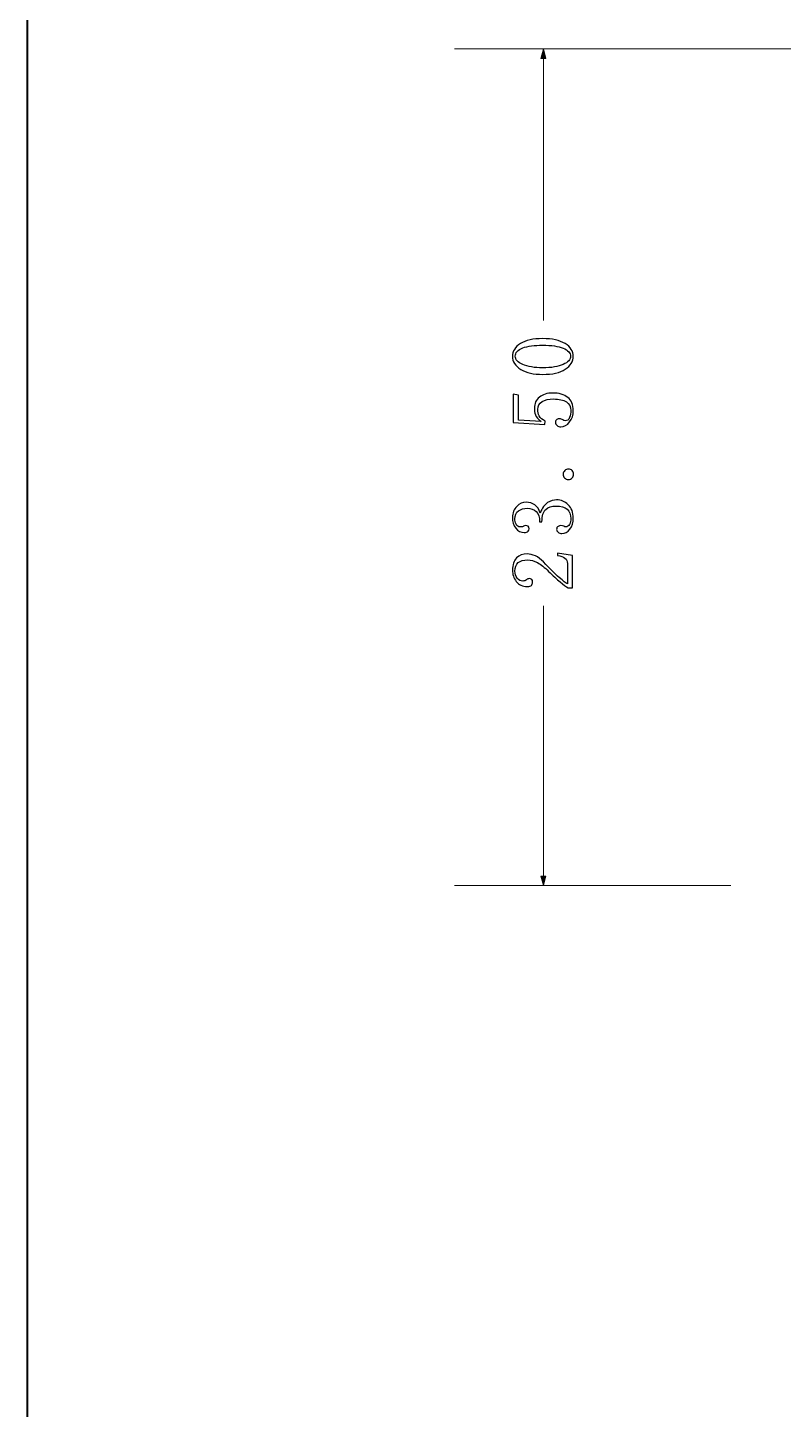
# Model space of a CAD drawing. Header units: millimetres. Extents: x -672 to 672, y -225 to 223.
# Drawn here: x 197.22 to 218.45, y -130.26 to -91.45 of the extents above; entities that cross this region are included whole.
import ezdxf

# ---------------------------------------------------------------- set-up
doc = ezdxf.new("R2010")
doc.units = ezdxf.units.MM
doc.header["$MEASUREMENT"] = 0
doc.layers.add('layer 1', color=7, linetype='Continuous')

msp = doc.modelspace()

# ---------------------------------------------------------------- hatches: boundary and pattern name
at = {"layer": 'layer 1', "true_color": 0xff0000}
h = msp.add_hatch(color=1, dxfattribs=at)
edge = h.paths.add_edge_path()
edge.add_spline(control_points=[(211.7812, -92.3194), (211.7812, -92.3194), (211.7098, -92.0528), (211.7098, -92.0528), (211.7098, -92.0528), (211.6383, -92.3194), (211.6383, -92.3194), (211.6383, -92.3194), (211.7812, -92.3194), (211.7812, -92.3194)], knot_values=[0, 0, 0, 0, 0.3333333, 0.3333333, 0.3333333, 0.6666667, 0.6666667, 0.6666667, 1, 1, 1, 1], degree=3, periodic=1)
h = msp.add_hatch(color=1, dxfattribs=at)
edge = h.paths.add_edge_path()
edge.add_spline(control_points=[(211.7812, -115.2861), (211.7812, -115.2861), (211.7098, -115.5528), (211.7098, -115.5528), (211.7098, -115.5528), (211.6383, -115.2861), (211.6383, -115.2861), (211.6383, -115.2861), (211.7812, -115.2861), (211.7812, -115.2861)], knot_values=[0, 0, 0, 0, 0.3333333, 0.3333333, 0.3333333, 0.6666667, 0.6666667, 0.6666667, 1, 1, 1, 1], degree=3, periodic=1)

# ---------------------------------------------------------------- linework, layer by layer
at = {"layer": 'layer 1', "lineweight": 40}
msp.add_open_spline([(387.2219, 96.8213), (387.2219, 96.8213), (197.2219, 96.8213), (197.2219, 96.8213), (197.2219, 96.8213), (197.2219, -180.1787), (197.2219, -180.1787), (197.2219, -180.1787), (387.2219, -180.1787), (387.2219, -180.1787), (387.2219, -180.1787), (387.2219, 96.8213), (387.2219, 96.8213)], degree=3, knots=[0, 0, 0, 0, 0.25, 0.25, 0.25, 0.5, 0.5, 0.5, 0.75, 0.75, 0.75, 1, 1, 1, 1], dxfattribs=at)
at = {"layer": 'layer 1', "color": 1, "lineweight": 0}
for points in [[(228.3004, -92.0528), (228.3004, -92.0528), (209.2098, -92.0528), (209.2098, -92.0528)], [(211.7098, -99.6812), (211.7098, -99.6812), (211.7098, -92.0528), (211.7098, -92.0528)], [(211.7098, -115.5528), (211.7098, -115.5528), (211.7098, -107.6902), (211.7098, -107.6902)], [(216.9797, -115.5528), (216.9797, -115.5528), (209.2098, -115.5528), (209.2098, -115.5528)]]:
    msp.add_open_spline(points, degree=3, dxfattribs=at)
for points in [[(211.7812, -92.3194), (211.7812, -92.3194), (211.7098, -92.0528), (211.7098, -92.0528), (211.7098, -92.0528), (211.6383, -92.3194), (211.6383, -92.3194), (211.6383, -92.3194), (211.7812, -92.3194), (211.7812, -92.3194)], [(211.7812, -115.2861), (211.7812, -115.2861), (211.7098, -115.5528), (211.7098, -115.5528), (211.7098, -115.5528), (211.6383, -115.2861), (211.6383, -115.2861), (211.6383, -115.2861), (211.7812, -115.2861), (211.7812, -115.2861)]]:
    msp.add_open_spline(points, degree=3, knots=[0, 0, 0, 0, 0.3333333, 0.3333333, 0.3333333, 0.6666667, 0.6666667, 0.6666667, 1, 1, 1, 1], dxfattribs=at)
at = {"layer": 'layer 1', "color": 3}
for points, knots in [([(212.3201, -100.3292), (212.4731, -100.4238), (212.5497, -100.5426), (212.5497, -100.6855), (212.5497, -100.8288), (212.4747, -100.9492), (212.3251, -101.0471), (212.1751, -101.1446), (211.9635, -101.1934), (211.6901, -101.1934), (211.4364, -101.1934), (211.2314, -101.1463), (211.0751, -101.0517), (210.9189, -100.9576), (210.8406, -100.8355), (210.8406, -100.6855), (210.8406, -100.5426), (210.9156, -100.4238), (211.0651, -100.3292), (211.2151, -100.2346), (211.4235, -100.1876), (211.6901, -100.1876), (211.9572, -100.1876), (212.1672, -100.2346), (212.3201, -100.3292)], [0, 0, 0, 0, 0.125, 0.125, 0.125, 0.25, 0.25, 0.25, 0.375, 0.375, 0.375, 0.5, 0.5, 0.5, 0.625, 0.625, 0.625, 0.75, 0.75, 0.75, 0.875, 0.875, 0.875, 1, 1, 1, 1]), ([(211.1289, -100.4513), (210.9889, -100.5034), (210.9189, -100.5813), (210.9189, -100.6855), (210.9189, -100.7767), (210.9889, -100.8534), (211.1289, -100.9151), (211.2685, -100.9771), (211.456, -101.008), (211.6901, -101.008), (211.9376, -101.008), (212.1297, -100.9771), (212.2664, -100.9151), (212.4031, -100.8534), (212.4714, -100.7767), (212.4714, -100.6855), (212.4714, -100.588), (212.4031, -100.5113), (212.2664, -100.4563), (212.1297, -100.4009), (211.9376, -100.373), (211.6901, -100.373), (211.456, -100.373), (211.2685, -100.3992), (211.1289, -100.4513)], [0, 0, 0, 0, 0.125, 0.125, 0.125, 0.25, 0.25, 0.25, 0.375, 0.375, 0.375, 0.5, 0.5, 0.5, 0.625, 0.625, 0.625, 0.75, 0.75, 0.75, 0.875, 0.875, 0.875, 1, 1, 1, 1]), ([(211.4851, -102.3271), (211.4656, -102.2655), (211.456, -102.2017), (211.456, -102.1367), (211.456, -102.013), (211.5031, -101.9121), (211.5976, -101.8342), (211.6918, -101.7559), (211.8172, -101.7167), (211.9735, -101.7167), (212.1493, -101.7167), (212.2893, -101.7576), (212.3935, -101.8388), (212.4976, -101.9205), (212.5497, -102.0455), (212.5497, -102.2151), (212.5497, -102.3321), (212.5156, -102.4363), (212.4472, -102.5276), (212.3789, -102.6184), (212.2956, -102.6642), (212.1981, -102.6642), (212.1589, -102.6642), (212.1247, -102.653), (212.0956, -102.6301), (212.0664, -102.6071), (212.0514, -102.5763), (212.0514, -102.5371), (212.0514, -102.498), (212.0647, -102.4721), (212.0906, -102.4592), (212.1168, -102.4459), (212.1393, -102.4396), (212.1589, -102.4396), (212.1981, -102.4396), (212.2289, -102.4492), (212.2518, -102.4688), (212.2747, -102.4884), (212.2989, -102.498), (212.3251, -102.498), (212.3772, -102.498), (212.416, -102.4671), (212.4422, -102.4055), (212.4681, -102.3434), (212.4814, -102.2767), (212.4814, -102.2051), (212.4814, -102.1009), (212.4389, -102.0213), (212.3543, -101.9659), (212.2697, -101.9105), (212.1493, -101.883), (211.9931, -101.883), (211.8626, -101.883), (211.7568, -101.9071), (211.6756, -101.9563), (211.5943, -102.0051), (211.5535, -102.0784), (211.5535, -102.1759), (211.5535, -102.2476), (211.5664, -102.3092), (211.5926, -102.3613), (211.6185, -102.4134), (211.6739, -102.4621), (211.7585, -102.508), (211.7585, -102.508), (211.7489, -102.5959), (211.7489, -102.5959), (211.7489, -102.5959), (210.8601, -102.5471), (210.8601, -102.5471), (210.8601, -102.5471), (210.8601, -101.7463), (210.8601, -101.7463), (210.8601, -101.7463), (211.0068, -101.7755), (211.0068, -101.7755), (211.0068, -101.7755), (211.0068, -102.4788), (211.0068, -102.4788), (211.0068, -102.4788), (211.651, -102.5176), (211.651, -102.5176), (211.5601, -102.4526), (211.5047, -102.3892), (211.4851, -102.3271)], [0, 0, 0, 0, 0.0357143, 0.0357143, 0.0357143, 0.0714286, 0.0714286, 0.0714286, 0.1071429, 0.1071429, 0.1071429, 0.1428571, 0.1428571, 0.1428571, 0.1785714, 0.1785714, 0.1785714, 0.2142857, 0.2142857, 0.2142857, 0.25, 0.25, 0.25, 0.2857143, 0.2857143, 0.2857143, 0.3214286, 0.3214286, 0.3214286, 0.3571429, 0.3571429, 0.3571429, 0.3928571, 0.3928571, 0.3928571, 0.4285714, 0.4285714, 0.4285714, 0.4642857, 0.4642857, 0.4642857, 0.5, 0.5, 0.5, 0.5357143, 0.5357143, 0.5357143, 0.5714286, 0.5714286, 0.5714286, 0.6071429, 0.6071429, 0.6071429, 0.6428571, 0.6428571, 0.6428571, 0.6785714, 0.6785714, 0.6785714, 0.7142857, 0.7142857, 0.7142857, 0.75, 0.75, 0.75, 0.7857143, 0.7857143, 0.7857143, 0.8214286, 0.8214286, 0.8214286, 0.8571429, 0.8571429, 0.8571429, 0.8928571, 0.8928571, 0.8928571, 0.9285714, 0.9285714, 0.9285714, 0.9642857, 0.9642857, 0.9642857, 1, 1, 1, 1]), ([(212.5201, -103.8955), (212.5464, -103.9251), (212.5593, -103.9592), (212.5593, -103.998), (212.5593, -104.0371), (212.5464, -104.0713), (212.5201, -104.1009), (212.4943, -104.1301), (212.4585, -104.1446), (212.4131, -104.1446), (212.3672, -104.1446), (212.3314, -104.1301), (212.3056, -104.1009), (212.2793, -104.0713), (212.2664, -104.0371), (212.2664, -103.998), (212.2664, -103.9592), (212.281, -103.9251), (212.3101, -103.8955), (212.3397, -103.8663), (212.3739, -103.8517), (212.4131, -103.8517), (212.4585, -103.8517), (212.4943, -103.8663), (212.5201, -103.8955)], [0, 0, 0, 0, 0.125, 0.125, 0.125, 0.25, 0.25, 0.25, 0.375, 0.375, 0.375, 0.5, 0.5, 0.5, 0.625, 0.625, 0.625, 0.75, 0.75, 0.75, 0.875, 0.875, 0.875, 1, 1, 1, 1]), ([(211.8268, -104.7951), (211.9114, -104.743), (211.9964, -104.7167), (212.081, -104.7167), (212.2047, -104.7167), (212.3135, -104.7626), (212.4081, -104.8538), (212.5022, -104.9446), (212.5497, -105.0717), (212.5497, -105.2346), (212.5497, -105.3517), (212.5172, -105.4526), (212.4518, -105.5371), (212.3868, -105.6217), (212.3118, -105.6642), (212.2272, -105.6642), (212.1885, -105.6642), (212.1539, -105.6513), (212.1247, -105.6251), (212.0956, -105.5992), (212.081, -105.573), (212.081, -105.5471), (212.081, -105.508), (212.0956, -105.4801), (212.1247, -105.4638), (212.1539, -105.4476), (212.1785, -105.4396), (212.1981, -105.4396), (212.2306, -105.4396), (212.2581, -105.4459), (212.281, -105.4592), (212.3039, -105.4721), (212.3251, -105.4788), (212.3443, -105.4788), (212.3835, -105.4788), (212.416, -105.4542), (212.4422, -105.4055), (212.4681, -105.3567), (212.4814, -105.303), (212.4814, -105.2442), (212.4814, -105.1271), (212.4472, -105.0392), (212.3789, -104.9805), (212.3101, -104.9221), (212.2047, -104.8926), (212.0614, -104.8926), (211.9443, -104.8926), (211.8497, -104.9238), (211.7781, -104.9855), (211.7064, -105.0471), (211.6706, -105.163), (211.6706, -105.3321), (211.6706, -105.3321), (211.6022, -105.3321), (211.6022, -105.3321), (211.6022, -105.2017), (211.5714, -105.1059), (211.5097, -105.0442), (211.4476, -104.9821), (211.3614, -104.9513), (211.2506, -104.9513), (211.1597, -104.9513), (211.0797, -104.9759), (211.0114, -105.0246), (210.9431, -105.0734), (210.9089, -105.1496), (210.9089, -105.2538), (210.9089, -105.2996), (210.9206, -105.3484), (210.9431, -105.4005), (210.966, -105.4526), (211.0035, -105.4788), (211.0556, -105.4788), (211.1076, -105.4788), (211.1401, -105.4721), (211.1531, -105.4592), (211.166, -105.4459), (211.1822, -105.4396), (211.2018, -105.4396), (211.2343, -105.4396), (211.2606, -105.4459), (211.2801, -105.4592), (211.2997, -105.4721), (211.3093, -105.4951), (211.3093, -105.5276), (211.3093, -105.5534), (211.2997, -105.578), (211.2801, -105.6009), (211.2606, -105.6234), (211.2247, -105.6351), (211.1726, -105.6351), (211.0751, -105.6351), (210.9951, -105.5926), (210.9335, -105.508), (210.8714, -105.4234), (210.8406, -105.3255), (210.8406, -105.2151), (210.8406, -105.0846), (210.8814, -104.9805), (210.9626, -104.9026), (211.0439, -104.8242), (211.1301, -104.7851), (211.2214, -104.7851), (211.3193, -104.7851), (211.4022, -104.8096), (211.4706, -104.8584), (211.5389, -104.9071), (211.5893, -104.9838), (211.6218, -105.088), (211.6739, -104.9446), (211.7422, -104.8471), (211.8268, -104.7951)], [0, 0, 0, 0, 0.027027, 0.027027, 0.027027, 0.0540541, 0.0540541, 0.0540541, 0.0810811, 0.0810811, 0.0810811, 0.1081081, 0.1081081, 0.1081081, 0.1351351, 0.1351351, 0.1351351, 0.1621622, 0.1621622, 0.1621622, 0.1891892, 0.1891892, 0.1891892, 0.2162162, 0.2162162, 0.2162162, 0.2432432, 0.2432432, 0.2432432, 0.2702703, 0.2702703, 0.2702703, 0.2972973, 0.2972973, 0.2972973, 0.3243243, 0.3243243, 0.3243243, 0.3513514, 0.3513514, 0.3513514, 0.3783784, 0.3783784, 0.3783784, 0.4054054, 0.4054054, 0.4054054, 0.4324324, 0.4324324, 0.4324324, 0.4594595, 0.4594595, 0.4594595, 0.4864865, 0.4864865, 0.4864865, 0.5135135, 0.5135135, 0.5135135, 0.5405405, 0.5405405, 0.5405405, 0.5675676, 0.5675676, 0.5675676, 0.5945946, 0.5945946, 0.5945946, 0.6216216, 0.6216216, 0.6216216, 0.6486486, 0.6486486, 0.6486486, 0.6756757, 0.6756757, 0.6756757, 0.7027027, 0.7027027, 0.7027027, 0.7297297, 0.7297297, 0.7297297, 0.7567568, 0.7567568, 0.7567568, 0.7837838, 0.7837838, 0.7837838, 0.8108108, 0.8108108, 0.8108108, 0.8378378, 0.8378378, 0.8378378, 0.8648649, 0.8648649, 0.8648649, 0.8918919, 0.8918919, 0.8918919, 0.9189189, 0.9189189, 0.9189189, 0.9459459, 0.9459459, 0.9459459, 0.972973, 0.972973, 0.972973, 1, 1, 1, 1]), ([(211.5439, -106.4805), (211.446, -106.4284), (211.3551, -106.4026), (211.2701, -106.4026), (211.1531, -106.4026), (211.0635, -106.4284), (211.0018, -106.4805), (210.9397, -106.5326), (210.9089, -106.6109), (210.9089, -106.7151), (210.9089, -106.793), (210.9301, -106.8596), (210.9726, -106.9151), (211.0147, -106.9705), (211.0685, -106.998), (211.1335, -106.998), (211.1726, -106.998), (211.2051, -106.9867), (211.2314, -106.9638), (211.2572, -106.9413), (211.2835, -106.9296), (211.3093, -106.9296), (211.3418, -106.9296), (211.3664, -106.938), (211.3826, -106.9542), (211.3989, -106.9705), (211.4072, -106.9951), (211.4068, -107.0276), (211.4072, -107.0663), (211.3956, -107.0976), (211.3726, -107.1201), (211.3501, -107.143), (211.3126, -107.1542), (211.2606, -107.1542), (211.1239, -107.1542), (211.0197, -107.1055), (210.9481, -107.008), (210.8764, -106.9101), (210.8406, -106.8059), (210.8406, -106.6955), (210.8406, -106.5392), (210.8797, -106.4238), (210.9576, -106.3488), (211.036, -106.2738), (211.1335, -106.2363), (211.2506, -106.2363), (211.3289, -106.2363), (211.4072, -106.2542), (211.4851, -106.2901), (211.5635, -106.3259), (211.6381, -106.383), (211.7097, -106.4609), (211.8922, -106.6496), (212.0401, -106.7946), (212.1539, -106.8955), (212.2681, -106.9967), (212.3447, -107.0567), (212.3835, -107.0763), (212.3835, -107.0763), (212.3835, -106.5001), (212.3835, -106.5001), (212.3835, -106.4413), (212.361, -106.3926), (212.3151, -106.3538), (212.2697, -106.3146), (212.2014, -106.2884), (212.1101, -106.2755), (212.1101, -106.2755), (212.1101, -106.2167), (212.1101, -106.2167), (212.1101, -106.2167), (212.5301, -106.2755), (212.5301, -106.2755), (212.5301, -106.2755), (212.5301, -107.1838), (212.5301, -107.1838), (212.5301, -107.1838), (212.4031, -107.1838), (212.4031, -107.1838), (212.3447, -107.1513), (212.2697, -107.0976), (212.1785, -107.0226), (212.0872, -106.9476), (211.9801, -106.8484), (211.8564, -106.7246), (211.7456, -106.6142), (211.6414, -106.5326), (211.5439, -106.4805)], [0, 0, 0, 0, 0.0344828, 0.0344828, 0.0344828, 0.0689655, 0.0689655, 0.0689655, 0.1034483, 0.1034483, 0.1034483, 0.137931, 0.137931, 0.137931, 0.1724138, 0.1724138, 0.1724138, 0.2068966, 0.2068966, 0.2068966, 0.2413793, 0.2413793, 0.2413793, 0.2758621, 0.2758621, 0.2758621, 0.3103448, 0.3103448, 0.3103448, 0.3448276, 0.3448276, 0.3448276, 0.3793103, 0.3793103, 0.3793103, 0.4137931, 0.4137931, 0.4137931, 0.4482759, 0.4482759, 0.4482759, 0.4827586, 0.4827586, 0.4827586, 0.5172414, 0.5172414, 0.5172414, 0.5517241, 0.5517241, 0.5517241, 0.5862069, 0.5862069, 0.5862069, 0.6206897, 0.6206897, 0.6206897, 0.6551724, 0.6551724, 0.6551724, 0.6896552, 0.6896552, 0.6896552, 0.7241379, 0.7241379, 0.7241379, 0.7586207, 0.7586207, 0.7586207, 0.7931034, 0.7931034, 0.7931034, 0.8275862, 0.8275862, 0.8275862, 0.862069, 0.862069, 0.862069, 0.8965517, 0.8965517, 0.8965517, 0.9310345, 0.9310345, 0.9310345, 0.9655172, 0.9655172, 0.9655172, 1, 1, 1, 1])]:
    msp.add_open_spline(points, degree=3, knots=knots, dxfattribs=at)

doc.saveas('drawing.dxf')
